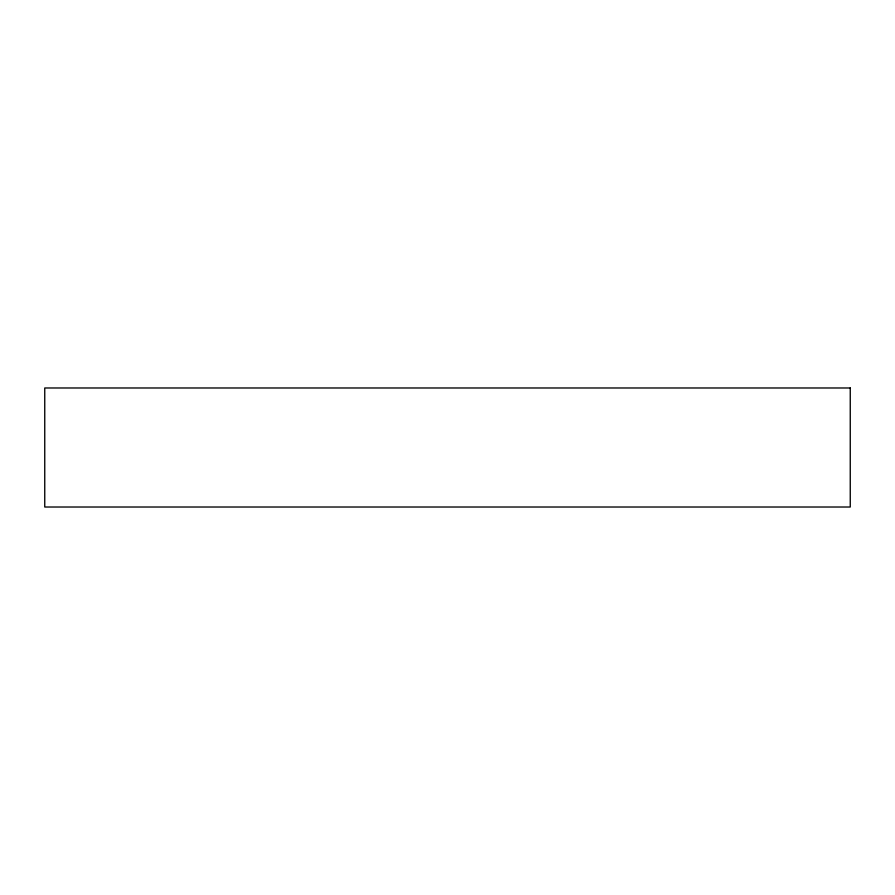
<?xml version="1.0" encoding="UTF-8"?>
<svg xmlns="http://www.w3.org/2000/svg" width="895" height="895" viewBox="0 0 895 895"><rect width="100%" height="100%" fill="white"/><g stroke="black" fill="none" stroke-linecap="round" stroke-linejoin="round"><path stroke-width="1.34" d="M850.25 387.982L44.75 387.982L44.75 507.017L850.25 507.017L850.25 387.982"/></g></svg>
